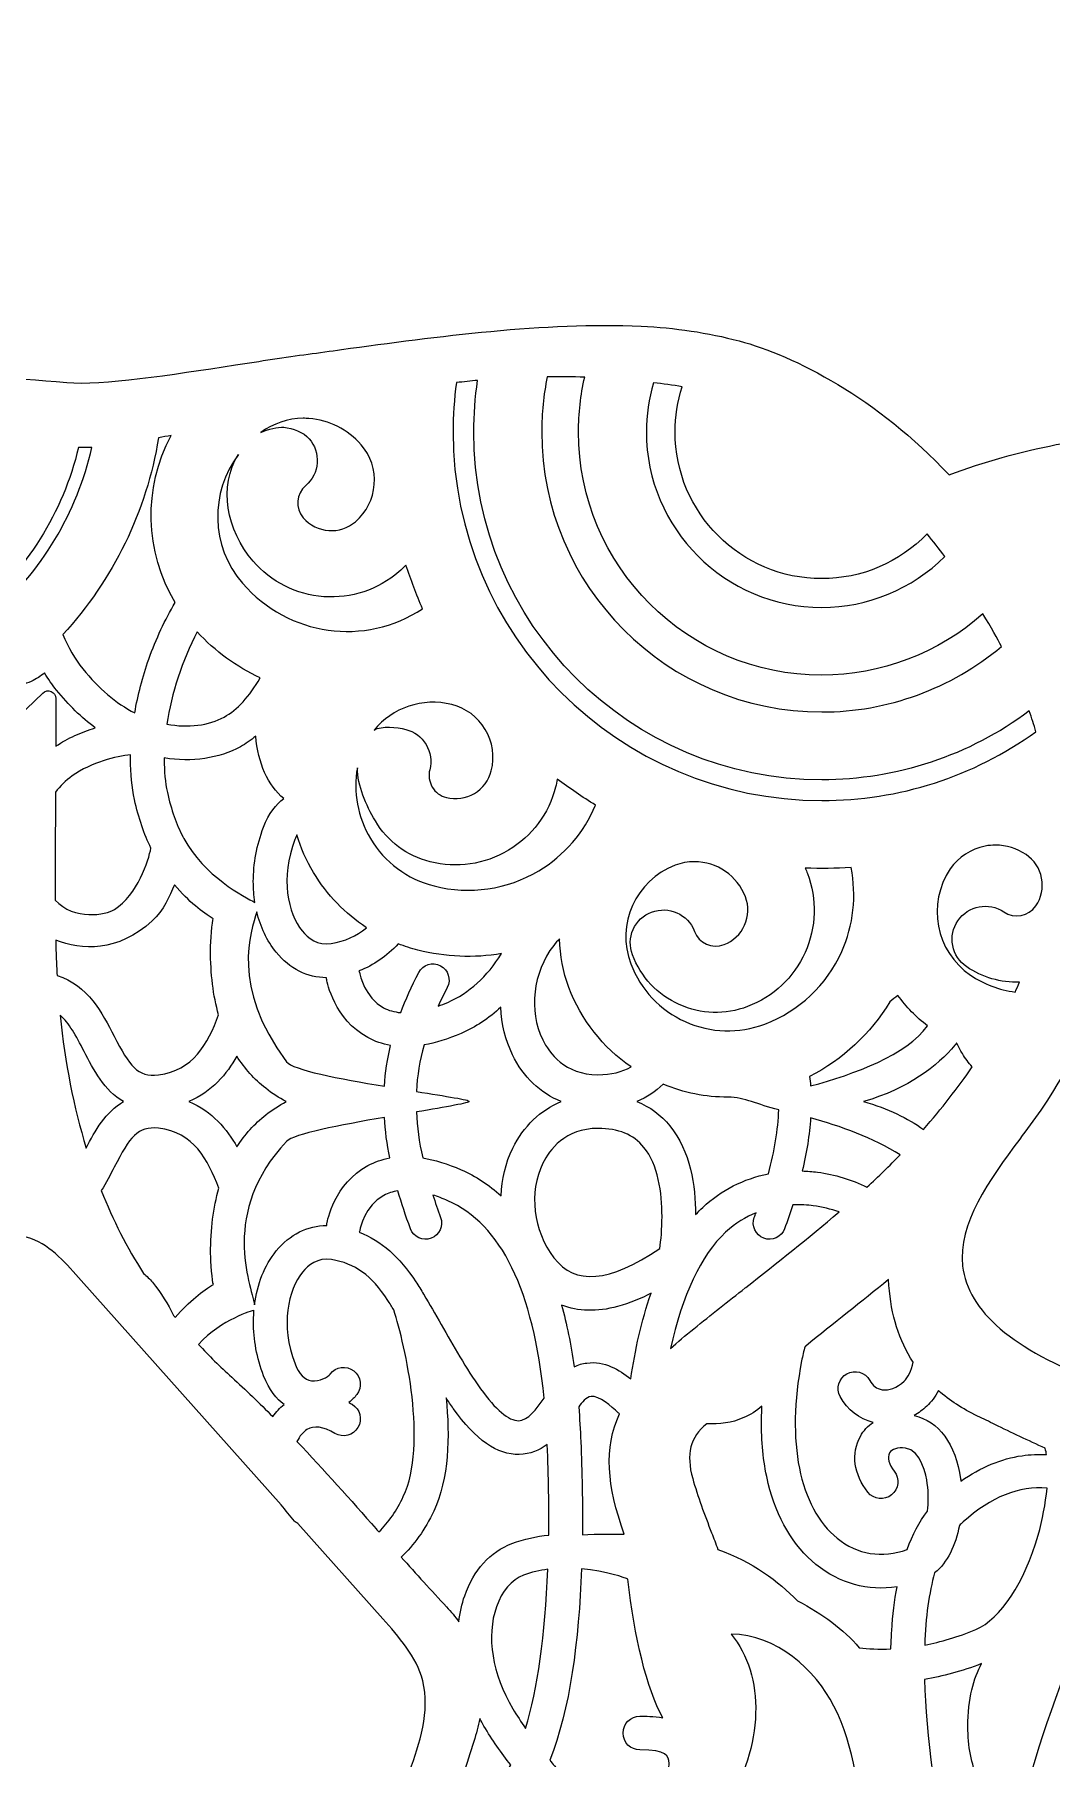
# Model space of a CAD drawing. Header units: millimetres. Extents: x -506 to 1905, y 150 to 589.
# Drawn here: x 869.1 to 968.9, y 260.7 to 429.9 of the extents above; entities that cross this region are included whole.
import ezdxf

# ---------------------------------------------------------------- set-up
doc = ezdxf.new("R2010")
doc.units = ezdxf.units.MM
doc.header["$MEASUREMENT"] = 0
doc.layers.add('Layer 5', color=7, linetype='Continuous')

msp = doc.modelspace()

# ---------------------------------------------------------------- linework, layer by layer
at = {"layer": 'Layer 5', "lineweight": 0}
for points, knots in [([(1057.5, 241.95), (1055.46, 249.74), (1047.79, 255.16), (1040.05, 254.28), (1038.27, 254.08), (1036.54, 253.52), (1034.9, 252.6), (1034.65, 252.45), (1034.63, 252.24), (1034.64, 252.15), (1034.65, 251.76), (1035.02, 251.6), (1036.11, 251.11), (1038.19, 250.18), (1042.52, 248.25), (1044.02, 244.2), (1045.47, 240.31), (1044.48, 236.53), (1041.44, 234.35), (1038.29, 232.09), (1033.71, 231.67), (1030.02, 233.32), (1026.29, 234.99), (1023.12, 238.57), (1021.33, 243.14), (1019.29, 248.38), (1019.27, 254.01), (1019.59, 259.34), (1019.95, 259.33), (1020.3, 259.32), (1020.66, 259.32), (1028.67, 259.32), (1035.69, 262.55), (1040.08, 268.32), (1044.34, 273.92), (1045.41, 281.6), (1042.88, 288.37), (1040.42, 294.93), (1034.5, 299.93), (1027.43, 301.41), (1025.76, 301.75), (1024, 301.89), (1022.18, 301.81), (1021.98, 301.8), (1021.81, 301.7), (1021.74, 301.53), (1021.59, 301.17), (1021.85, 300.88), (1022.62, 300), (1024.49, 297.88), (1028.38, 293.46), (1025.42, 288.95), (1022.52, 284.51), (1016.03, 284.38), (1011.69, 286.8), (1006.98, 289.43), (1004.36, 294.89), (1004.68, 301.4), (1004.99, 307.73), (1007.86, 313.51), (1010.63, 319.11), (1013.23, 324.36), (1016.06, 330.69), (1017.35, 337.82), (1018.54, 344.42), (1018.85, 351.37), (1018.26, 357.92), (1017.63, 364.81), (1015.75, 370.64), (1012.68, 375.27), (1009.82, 379.56), (1005.72, 383.28), (1000.83, 386.03), (994.97, 389.32), (987.92, 390.92), (979.88, 390.77), (973, 390.65), (965.72, 389.23), (958.84, 386.67), (951.83, 394.19), (943.63, 398.39), (938.26, 399.81), (935.19, 400.62), (931.96, 401.11), (928.64, 401.26), (919.2, 401.69), (908.61, 400.24), (899.27, 398.97), (898.17, 398.81), (897.07, 398.66), (895.99, 398.52), (893.76, 398.22), (891.27, 397.83), (888.87, 397.46), (882.43, 396.47), (875.77, 395.44), (872.33, 395.73), (866.73, 396.2), (861.74, 396.6), (856.91, 396.99), (842.86, 398.13), (831.77, 399.02), (818.22, 400.65), (806.75, 402.03), (792.48, 403.74), (781.98, 411.53), (772.12, 418.85), (766.27, 434.15), (773.55, 444.51), (773.55, 444.51), (796.46, 446.07), (796.46, 446.07), (798.98, 446.24), (801.21, 446.29), (802.98, 445.15), (804.27, 444.32), (805.09, 443), (805.96, 441.6), (806.26, 441.11), (806.58, 440.6), (806.92, 440.12), (810.48, 435.04), (816.88, 430.21), (827.16, 436.09), (827.36, 436.17), (827.55, 436.25), (827.73, 436.33), (827.94, 436.42), (828.11, 436.56), (828.24, 436.74), (828.24, 436.74), (828.3, 436.78), (828.3, 436.78), (828.42, 436.85), (828.54, 436.92), (828.66, 437), (833.14, 439.92), (835.64, 443.19), (836.1, 446.74), (836.58, 450.47), (834.89, 454.41), (830.93, 458.77), (830.93, 458.77), (830.92, 458.76), (830.92, 458.76), (830.7, 459.06), (824.98, 465.63), (824.3, 466.4), (823.17, 467.69), (817.8, 473.73), (817.5, 473.99), (817.5, 473.99), (817.51, 473.99), (817.51, 473.99), (816.81, 474.81), (816.15, 475.58), (815.5, 476.33), (813.69, 478.44), (812.12, 480.27), (810.59, 482.18), (810.51, 482.61), (810.4, 484.65), (811.13, 485.66), (811.13, 485.66), (811.19, 485.69), (811.19, 485.69), (813.86, 487.04), (817.89, 489.08), (820.61, 496.08), (825.63, 498.03), (828.24, 503.28), (829.21, 505.73), (829.35, 505.73), (829.53, 505.76), (829.73, 505.81), (831.52, 506.24), (836.45, 508.72), (837.9, 514.9), (844.16, 517.84), (845.3, 520.45), (846.88, 524.05), (847.01, 524.36), (847.16, 524.68), (847.3, 525.01), (853.5, 528.05), (855.9, 530.47), (857.89, 535.7), (867.15, 542.16), (868.35, 544.49), (871.09, 549.99), (876.91, 553.88), (879.99, 557.64), (880.76, 561.8), (886.04, 564.91), (888.11, 568.62), (890.29, 572.55), (891, 573.84), (891.74, 575.17), (892.6, 576.47), (892.6, 576.47), (893.49, 577.81), (893.49, 577.81), (893.49, 577.81), (892.09, 577.02), (892.09, 577.02), (891.21, 576.53), (890.38, 576.08), (889.56, 575.66), (885.96, 573.76), (882.85, 572.12), (879.89, 567.57), (879.89, 567.57), (879.61, 567.46), (879.61, 567.46), (875.95, 566.04), (873.73, 565.19), (870.8, 559.12), (864.18, 556.22), (862.19, 553.65), (859.31, 549.42), (855.22, 547.49), (851.55, 545.38), (848.13, 539.48), (842.13, 537.42), (839.73, 532.85), (838.44, 530.32), (838.33, 530.26), (838.07, 530.15), (837.85, 530.06), (836.06, 529.31), (831.9, 527.57), (829.59, 522.7), (823.59, 520.13), (822.15, 517.21), (820.99, 514.86), (820.72, 514.33), (820.47, 513.82), (820.19, 513.36), (813.78, 510.62), (812.71, 509.36), (810.49, 505.92), (804.81, 502.5), (803.22, 501.1), (800.77, 497.19), (800.7, 497.25), (800.64, 497.32), (800.57, 497.38), (800.73, 508.11), (796.53, 518.76), (789.01, 526.61), (781.3, 534.67), (770.24, 539.22), (758.69, 539.13), (747.29, 539.04), (736.41, 534.03), (729.6, 525.73), (727.94, 523.71), (726.48, 521.37), (725.12, 518.58), (724.87, 518.06), (724.62, 517.54), (724.37, 517.02), (723.34, 514.83), (722.27, 512.57), (720.8, 510.63), (717.89, 506.77), (713.86, 504.15), (710.67, 502.31), (708.61, 501.12), (706.42, 500), (704.29, 498.92), (698.49, 495.96), (692.49, 492.91), (688.16, 487.86), (681.09, 479.61), (682.26, 468.77), (683.92, 459.25), (684.02, 458.68), (684.12, 458.12), (684.22, 457.55), (685.03, 452.95), (685.87, 448.19), (685.81, 443.46), (685.77, 440.7), (685.38, 438.14), (684.65, 435.84), (683.91, 433.53), (682.71, 431.34), (681.55, 429.23), (681.24, 428.67), (680.93, 428.1), (680.63, 427.54), (679.49, 425.4), (678.11, 422.55), (677.53, 419.45), (676.99, 416.57), (677.04, 413.49), (677.66, 410.32), (678.73, 404.85), (681.46, 399.54), (685.77, 394.52), (688.88, 390.89), (692.54, 387.79), (696.08, 384.8), (697.07, 383.96), (698.1, 383.09), (699.1, 382.22), (704.55, 377.49), (707.45, 372.63), (707.95, 367.37), (708.48, 361.76), (705.81, 356.59), (701.14, 354.21), (696.68, 351.93), (691.65, 353.46), (688.91, 357.94), (687.64, 360), (687.38, 362.49), (687.2, 364.14), (687.07, 365.36), (687.02, 365.87), (686.6, 366.02), (686.48, 366.06), (686.25, 366.09), (685.99, 365.82), (683.05, 362.81), (682.33, 358.1), (684.05, 353.24), (685.52, 349.08), (688.75, 345.35), (693.13, 342.71), (701.58, 337.64), (712.26, 338.39), (719.7, 344.59), (723.21, 347.5), (725.78, 351.25), (727.17, 355.46), (728.29, 354.22), (729.5, 353.02), (730.66, 351.86), (732.6, 349.93), (734.6, 347.94), (736.23, 345.71), (739.85, 340.76), (741.66, 334.56), (743.07, 329.14), (744.64, 323.1), (746.2, 316.1), (744.85, 309.48), (744.12, 305.93), (743.06, 302.39), (742.03, 298.96), (741.25, 296.36), (740.45, 293.67), (739.79, 290.99), (738.9, 287.34), (738.44, 284.3), (738.32, 281.14), (738.07, 274.77), (749.79, 269.32), (760.12, 264.51), (762.69, 263.31), (765.12, 262.18), (767.21, 261.1), (767.84, 260.77), (768.58, 260.45), (769.35, 260.11), (770.83, 259.46), (772.5, 258.73), (773.58, 257.87), (773.57, 255.45), (773.34, 251.97), (773.11, 248.87), (772.78, 244.25), (772.66, 239.07), (772.54, 234.07), (772.42, 228.96), (772.77, 217.41), (770.92, 212.86), (770.61, 212.08), (769.84, 210.14), (769.27, 208.88), (769.08, 208.46), (768.92, 208.1), (768.81, 207.85), (767.03, 203.76), (764.73, 199.81), (762.51, 195.98), (757.35, 187.12), (752.48, 178.75), (753.52, 168.77), (753.54, 168.55), (753.56, 168.33), (753.58, 168.13), (753.66, 167.03), (753.73, 166.08), (754.73, 165.22), (755.78, 164.31), (757.54, 164.02), (758.95, 163.79), (759.17, 163.75), (759.38, 163.72), (759.58, 163.68), (764.21, 162.86), (770.31, 163.5), (775.5, 165.35), (781.77, 167.58), (786.15, 171.35), (787.84, 175.97), (788.24, 177.07), (788.51, 178.23), (788.76, 179.35), (789.2, 181.29), (789.61, 183.11), (790.67, 184.66), (791.23, 185.5), (792, 186.31), (792.75, 187.1), (794.91, 189.4), (797.15, 191.77), (795.01, 194.95), (794.6, 195.55), (794.06, 196.11), (793.34, 196.64), (789.29, 199.67), (789.56, 205.2), (790.14, 210.16), (790.14, 210.16), (794.91, 251.34), (794.91, 251.34), (807.51, 248.76), (817.38, 250.8), (825.92, 257.77), (833.54, 263.98), (836, 276.63), (836.57, 280.38), (837.28, 283.31), (836.84, 285.85), (835.27, 287.94), (832.88, 291.11), (827.71, 293.18), (821.43, 293.46), (818.26, 293.6), (815.4, 292.47), (813.79, 290.44), (812.52, 288.84), (812.07, 286.84), (811.63, 284.89), (811.47, 284.16), (811.3, 283.4), (811.08, 282.69), (809.87, 278.59), (806.92, 275.02), (803.15, 273), (810.47, 280.79), (810.02, 282.14), (808.81, 285.75), (808.54, 286.55), (808.23, 287.47), (807.97, 288.6), (807.77, 289.48), (807.55, 290.39), (807.33, 291.27), (805.95, 296.82), (804.52, 302.56), (807.23, 307.14), (813.55, 301.99), (823.43, 300.65), (834.44, 303.46), (838.49, 304.5), (842.48, 305.94), (846.34, 307.34), (851.3, 309.14), (856.42, 310.99), (861.67, 311.97), (862.37, 312.1), (865.73, 312.85), (868.8, 311.75), (870.84, 311.03), (872.35, 309.18), (873.72, 307.65), (873.72, 307.65), (893.34, 285.63), (893.34, 285.63), (893.77, 285.09), (894.2, 284.55), (894.64, 284.02), (894.75, 283.95), (894.86, 283.87), (894.98, 283.79), (894.98, 283.79), (903.3, 274.45), (903.3, 274.45), (904.85, 272.72), (906.6, 270.75), (907.22, 268.37), (907.99, 265.38), (906.87, 262.14), (905.96, 259.53), (898.77, 238.84), (891.34, 217.44), (877.6, 199.81), (875.53, 197.14), (873.26, 194.51), (871.06, 191.96), (865.38, 185.34), (859.49, 178.5), (856.25, 170.4), (855.73, 169.1), (856.3, 167.51), (857.52, 166.85), (863.45, 163.6), (872.88, 161.63), (880.97, 161.94), (882.82, 162.01), (892.3, 162.63), (896.96, 167.87), (899.21, 170.04), (900.75, 172.56), (901.54, 175.35), (901.84, 176.43), (902.08, 177.61), (902.3, 178.76), (903.03, 182.45), (903.79, 186.27), (907.01, 187.43), (907.36, 187.56), (907.71, 187.66), (908.05, 187.75), (909.31, 188.11), (910.51, 188.45), (911.14, 190.07), (911.89, 191.98), (911.56, 194.09), (911.15, 195.52), (910.86, 196.52), (910.47, 197.49), (910.09, 198.43), (909.83, 199.08), (909.56, 199.74), (909.33, 200.41), (908.65, 202.37), (908.98, 204.53), (909.3, 206.62), (909.34, 206.9), (909.38, 207.17), (909.42, 207.44), (909.85, 210.4), (910.27, 212.78), (910.74, 214.94), (912.43, 222.6), (915.22, 232.41), (921.85, 240.36), (922.66, 241.33), (923.52, 242.27), (924.42, 243.18), (925.74, 244.52), (927.18, 245.82), (928.56, 247.08), (931.63, 249.85), (934.79, 252.72), (937.06, 256.27), (938.78, 258.97), (939.78, 262.13), (939.87, 265.17), (939.97, 268.24), (939.14, 270.91), (937.46, 272.94), (941.93, 272.91), (945.71, 269.46), (947.55, 265.88), (949.62, 261.85), (950.05, 257.31), (950.38, 252.21), (951.16, 239.77), (951.52, 227.14), (951.45, 214.67), (951.41, 209.44), (951.23, 204.76), (949.34, 200.53), (947.99, 197.51), (945.81, 194.9), (943.7, 192.37), (943.04, 191.59), (942.36, 190.77), (941.72, 189.96), (935.94, 182.68), (931.92, 174.02), (930.09, 164.92), (929.75, 163.27), (929.55, 161.39), (930.59, 160), (931.62, 158.63), (933.48, 158.29), (935.17, 158.14), (937.1, 157.97), (939.03, 157.88), (940.96, 157.88), (950.56, 157.88), (960.09, 160), (968.8, 164.1), (969.76, 164.56), (970.6, 165.21), (971.22, 165.99), (973.72, 169.11), (971.95, 172.53), (970.23, 175.84), (969, 178.22), (967.73, 180.68), (967.9, 183.12), (968.09, 185.81), (969.93, 187.87), (971.89, 190.05), (972.73, 191), (973.61, 191.98), (974.34, 193.01), (975.37, 194.48), (978.61, 199.84), (976.98, 206.97), (976.52, 210.07), (975.51, 213.43), (974.06, 216.67), (973.22, 218.55), (972.31, 220.42), (971.43, 222.23), (968.85, 227.53), (966.18, 233.02), (965.15, 238.95), (962.96, 251.6), (968.47, 265.08), (973.34, 276.98), (974.61, 280.09), (975.82, 283.04), (976.82, 285.81), (977.17, 281.23), (977.85, 276.23), (978.9, 270.27), (980.9, 259.02), (983.41, 250.21), (986.8, 242.56), (991.11, 232.8), (996.72, 225.31), (1003.94, 219.66), (1011.08, 214.06), (1019.15, 211.02), (1027.26, 210.85), (1035.76, 210.68), (1043.96, 213.55), (1049.76, 218.75), (1056.56, 224.86), (1059.6, 233.96), (1057.5, 241.95)], [0, 0, 0, 0, 1, 1, 1, 2, 2, 2, 3, 3, 3, 4, 4, 4, 5, 5, 5, 6, 6, 6, 7, 7, 7, 8, 8, 8, 9, 9, 9, 10, 10, 10, 11, 11, 11, 12, 12, 12, 13, 13, 13, 14, 14, 14, 15, 15, 15, 16, 16, 16, 17, 17, 17, 18, 18, 18, 19, 19, 19, 20, 20, 20, 21, 21, 21, 22, 22, 22, 23, 23, 23, 24, 24, 24, 25, 25, 25, 26, 26, 26, 27, 27, 27, 28, 28, 28, 29, 29, 29, 30, 30, 30, 31, 31, 31, 32, 32, 32, 33, 33, 33, 34, 34, 34, 35, 35, 35, 36, 36, 36, 37, 37, 37, 38, 38, 38, 39, 39, 39, 40, 40, 40, 41, 41, 41, 42, 42, 42, 43, 43, 43, 44, 44, 44, 45, 45, 45, 46, 46, 46, 47, 47, 47, 48, 48, 48, 49, 49, 49, 50, 50, 50, 51, 51, 51, 52, 52, 52, 53, 53, 53, 54, 54, 54, 55, 55, 55, 56, 56, 56, 57, 57, 57, 58, 58, 58, 59, 59, 59, 60, 60, 60, 61, 61, 61, 62, 62, 62, 63, 63, 63, 64, 64, 64, 65, 65, 65, 66, 66, 66, 67, 67, 67, 68, 68, 68, 69, 69, 69, 70, 70, 70, 71, 71, 71, 72, 72, 72, 73, 73, 73, 74, 74, 74, 75, 75, 75, 76, 76, 76, 77, 77, 77, 78, 78, 78, 79, 79, 79, 80, 80, 80, 81, 81, 81, 82, 82, 82, 83, 83, 83, 84, 84, 84, 85, 85, 85, 86, 86, 86, 87, 87, 87, 88, 88, 88, 89, 89, 89, 90, 90, 90, 91, 91, 91, 92, 92, 92, 93, 93, 93, 94, 94, 94, 95, 95, 95, 96, 96, 96, 97, 97, 97, 98, 98, 98, 99, 99, 99, 100, 100, 100, 101, 101, 101, 102, 102, 102, 103, 103, 103, 104, 104, 104, 105, 105, 105, 106, 106, 106, 107, 107, 107, 108, 108, 108, 109, 109, 109, 110, 110, 110, 111, 111, 111, 112, 112, 112, 113, 113, 113, 114, 114, 114, 115, 115, 115, 116, 116, 116, 117, 117, 117, 118, 118, 118, 119, 119, 119, 120, 120, 120, 121, 121, 121, 122, 122, 122, 123, 123, 123, 124, 124, 124, 125, 125, 125, 126, 126, 126, 127, 127, 127, 128, 128, 128, 129, 129, 129, 130, 130, 130, 131, 131, 131, 132, 132, 132, 133, 133, 133, 134, 134, 134, 135, 135, 135, 136, 136, 136, 137, 137, 137, 138, 138, 138, 139, 139, 139, 140, 140, 140, 141, 141, 141, 142, 142, 142, 143, 143, 143, 144, 144, 144, 145, 145, 145, 146, 146, 146, 147, 147, 147, 148, 148, 148, 149, 149, 149, 150, 150, 150, 151, 151, 151, 152, 152, 152, 153, 153, 153, 154, 154, 154, 155, 155, 155, 156, 156, 156, 157, 157, 157, 158, 158, 158, 159, 159, 159, 160, 160, 160, 161, 161, 161, 162, 162, 162, 163, 163, 163, 164, 164, 164, 165, 165, 165, 166, 166, 166, 167, 167, 167, 168, 168, 168, 169, 169, 169, 170, 170, 170, 171, 171, 171, 172, 172, 172, 173, 173, 173, 174, 174, 174, 175, 175, 175, 176, 176, 176, 177, 177, 177, 178, 178, 178, 179, 179, 179, 180, 180, 180, 181, 181, 181, 182, 182, 182, 183, 183, 183, 184, 184, 184, 185, 185, 185, 186, 186, 186, 187, 187, 187, 188, 188, 188, 189, 189, 189, 190, 190, 190, 191, 191, 191, 192, 192, 192, 193, 193, 193, 194, 194, 194, 195, 195, 195, 196, 196, 196, 197, 197, 197, 198, 198, 198, 199, 199, 199, 200, 200, 200, 201, 201, 201, 202, 202, 202, 203, 203, 203, 204, 204, 204, 205, 205, 205, 206, 206, 206, 207, 207, 207, 208, 208, 208, 209, 209, 209, 210, 210, 210, 211, 211, 211, 212, 212, 212, 213, 213, 213, 214, 214, 214, 215, 215, 215, 216, 216, 216, 217, 217, 217, 217]), ([(910.53, 395.72), (911.23, 395.8), (911.92, 395.88), (912.61, 395.94), (912.36, 394.26), (912.23, 392.56), (912.23, 390.88), (912.23, 372.06), (927.54, 356.75), (946.36, 356.75), (953.66, 356.75), (960.85, 359.14), (966.71, 363.51), (966.95, 362.83), (967.16, 362.15), (967.36, 361.47), (961.21, 357.05), (953.96, 354.72), (946.36, 354.72), (926.42, 354.72), (910.2, 370.94), (910.2, 390.88), (910.2, 392.48), (910.31, 394.11), (910.53, 395.72)], [0, 0, 0, 0, 1, 1, 1, 2, 2, 2, 3, 3, 3, 4, 4, 4, 5, 5, 5, 6, 6, 6, 7, 7, 7, 8, 8, 8, 8]), ([(919.44, 396.3), (920.66, 396.31), (921.89, 396.29), (923.11, 396.25), (922.7, 394.49), (922.5, 392.69), (922.5, 390.88), (922.5, 377.72), (933.2, 367.02), (946.36, 367.02), (952.12, 367.02), (957.84, 369.2), (962.17, 373.04), (962.98, 371.7), (963.59, 370.59), (963.98, 369.84), (959.04, 365.69), (952.8, 363.41), (946.36, 363.41), (931.21, 363.41), (918.89, 375.73), (918.89, 390.88), (918.89, 392.69), (919.07, 394.51), (919.44, 396.3)], [0, 0, 0, 0, 1, 1, 1, 2, 2, 2, 3, 3, 3, 4, 4, 4, 5, 5, 5, 6, 6, 6, 7, 7, 7, 8, 8, 8, 8]), ([(814.81, 394.96), (815.13, 387.41), (818.27, 380.34), (823.71, 375.01), (829.31, 369.51), (836.7, 366.49), (844.53, 366.49), (851.33, 366.49), (857.97, 368.84), (863.25, 373.11), (868.35, 377.24), (871.96, 382.99), (873.46, 389.37), (874.12, 389.34), (874.37, 389.34), (874.51, 389.35), (874.58, 389.35), (874.67, 389.36), (874.78, 389.37), (873.33, 382.99), (869.84, 377.15), (864.87, 372.83), (859.22, 367.91), (852, 365.21), (844.53, 365.21), (827.85, 365.21), (814.12, 378.55), (813.52, 395.12), (813.95, 395.06), (814.38, 395.01), (814.81, 394.96)], [0, 0, 0, 0, 1, 1, 1, 2, 2, 2, 3, 3, 3, 4, 4, 4, 5, 5, 5, 6, 6, 6, 7, 7, 7, 8, 8, 8, 9, 9, 9, 10, 10, 10, 10]), ([(929.85, 395.71), (930.79, 395.6), (931.74, 395.47), (932.68, 395.32), (932.21, 393.88), (931.97, 392.39), (931.97, 390.88), (931.97, 382.94), (938.43, 376.49), (946.36, 376.49), (950.27, 376.49), (953.98, 378.08), (956.69, 380.88), (957.28, 380.16), (957.86, 379.41), (958.43, 378.65), (955.22, 375.48), (950.85, 373.67), (946.36, 373.67), (936.87, 373.67), (929.16, 381.39), (929.16, 390.88), (929.16, 392.52), (929.39, 394.15), (929.85, 395.71)], [0, 0, 0, 0, 1, 1, 1, 2, 2, 2, 3, 3, 3, 4, 4, 4, 5, 5, 5, 6, 6, 6, 7, 7, 7, 8, 8, 8, 8]), ([(896.06, 392.2), (898.06, 392.05), (899.88, 391.14), (901.19, 389.62), (902.12, 388.54), (902.58, 387.16), (902.47, 385.73), (902.37, 384.31), (901.71, 383.01), (900.63, 382.08), (899.9, 381.45), (898.96, 381.14), (898, 381.21), (897.03, 381.28), (896.15, 381.72), (895.51, 382.46), (894.7, 383.4), (894.81, 384.82), (895.75, 385.63), (896.41, 386.2), (896.8, 386.99), (896.87, 387.85), (896.93, 388.72), (896.65, 389.56), (896.09, 390.22), (895.52, 390.87), (894.47, 391.27), (893.6, 391.34), (892.99, 391.38), (892.06, 391.17), (891.35, 390.84), (892.57, 391.71), (893.99, 392.22), (895.5, 392.22), (895.69, 392.22), (895.87, 392.21), (896.06, 392.2)], [0, 0, 0, 0, 1, 1, 1, 2, 2, 2, 3, 3, 3, 4, 4, 4, 5, 5, 5, 6, 6, 6, 7, 7, 7, 8, 8, 8, 9, 9, 9, 10, 10, 10, 11, 11, 11, 12, 12, 12, 12]), ([(882.54, 390.53), (879.79, 385.37), (879.97, 379.12), (882.95, 374.14), (881.95, 372.46), (881.08, 370.61), (880.36, 368.6), (879.74, 366.84), (879.28, 365.06), (878.98, 363.32), (877.15, 364.27), (875.42, 365.72), (873.88, 367.64), (873.1, 368.6), (872.45, 369.75), (871.92, 371.01), (876.86, 376.38), (880.15, 383.08), (881.31, 390.31), (881.74, 390.38), (882.15, 390.46), (882.54, 390.53)], [0, 0, 0, 0, 1, 1, 1, 2, 2, 2, 3, 3, 3, 4, 4, 4, 5, 5, 5, 6, 6, 6, 7, 7, 7, 7]), ([(889.14, 388.68), (887.19, 385.52), (887.96, 381.26), (890.59, 378.21), (892.36, 376.16), (894.82, 374.92), (897.52, 374.72), (900.22, 374.53), (902.83, 375.39), (904.88, 377.16), (905.12, 377.37), (905.36, 377.59), (905.58, 377.82), (906.05, 376.37), (906.6, 374.93), (907.21, 373.54), (901.54, 369.81), (894.05, 370.83), (889.56, 376.04), (886.39, 379.71), (886.36, 384.95), (889.14, 388.68)], [0, 0, 0, 0, 1, 1, 1, 2, 2, 2, 3, 3, 3, 4, 4, 4, 5, 5, 5, 6, 6, 6, 7, 7, 7, 7]), ([(891.28, 366.75), (890.23, 364.94), (889.02, 363.61), (887.75, 362.91), (886.27, 362.09), (884.19, 361.84), (882.14, 362.21), (882.6, 365.24), (883.61, 368.44), (885.1, 371.27), (886.87, 369.36), (888.97, 367.83), (891.28, 366.75)], [0, 0, 0, 0, 1, 1, 1, 2, 2, 2, 3, 3, 3, 4, 4, 4, 4]), ([(980.04, 334.82), (979.45, 329.5), (978.25, 324.1), (977.1, 318.88), (975.97, 313.76), (974.8, 308.47), (974.15, 303.1), (973.93, 301.27), (973.77, 299.47), (973.68, 297.61), (973.61, 297.64), (973.53, 297.67), (973.46, 297.7), (965.06, 300.88), (960.71, 304.6), (960.17, 309.05), (959.67, 313.24), (962.77, 317.44), (965.77, 321.5), (966.45, 322.43), (967.16, 323.4), (967.83, 324.36), (974.17, 333.51), (977.17, 344.81), (976.27, 356.16), (976.07, 358.76), (975.65, 361.34), (975.04, 363.82), (974.73, 365.06), (973.88, 367.39), (972.41, 370.43), (972.84, 370), (973.25, 369.55), (973.65, 369.08), (979.62, 361.97), (981.77, 350.44), (980.04, 334.82)], [0, 0, 0, 0, 1, 1, 1, 2, 2, 2, 3, 3, 3, 4, 4, 4, 5, 5, 5, 6, 6, 6, 7, 7, 7, 8, 8, 8, 9, 9, 9, 10, 10, 10, 11, 11, 11, 12, 12, 12, 12]), ([(870.78, 365.42), (870.5, 365.54), (870.18, 365.48), (869.97, 365.27), (869.97, 365.27), (865.93, 361.39), (865.93, 361.39), (864.26, 359.78), (863.42, 356.37), (863.06, 352.5), (861.38, 355.2), (860.34, 356.97), (860.05, 358.38), (860.08, 358.64), (860.09, 358.9), (860.09, 359.16), (860.09, 359.41), (860.08, 359.65), (860.05, 359.9), (860.05, 359.92), (860.06, 359.93), (860.06, 359.95), (860.28, 360.78), (860.55, 361.79), (860.81, 362.74), (863, 363.81), (865.1, 365.1), (867.06, 366.59), (867.55, 366.2), (868.23, 366.1), (868.83, 366.39), (869.32, 366.64), (869.76, 366.93), (870.13, 367.25), (870.49, 366.66), (870.88, 366.09), (871.31, 365.55), (872.48, 364.1), (873.76, 362.86), (875.11, 361.85), (874.42, 361.64), (873.75, 361.39), (873.12, 361.1), (872.44, 360.79), (871.82, 360.44), (871.24, 360.05), (871.24, 360.05), (871.24, 364.73), (871.24, 364.73), (871.24, 365.03), (871.06, 365.3), (870.78, 365.42)], [0, 0, 0, 0, 1, 1, 1, 2, 2, 2, 3, 3, 3, 4, 4, 4, 5, 5, 5, 6, 6, 6, 7, 7, 7, 8, 8, 8, 9, 9, 9, 10, 10, 10, 11, 11, 11, 12, 12, 12, 13, 13, 13, 14, 14, 14, 15, 15, 15, 16, 16, 16, 17, 17, 17, 17]), ([(910.08, 364.14), (911.46, 363.79), (912.63, 362.92), (913.36, 361.69), (914.09, 360.47), (914.3, 359.03), (913.95, 357.64), (913.71, 356.71), (913.12, 355.92), (912.29, 355.42), (911.45, 354.92), (910.48, 354.78), (909.54, 355.02), (908.96, 355.16), (908.47, 355.53), (908.16, 356.05), (907.85, 356.57), (907.76, 357.17), (907.91, 357.75), (908.13, 358.6), (908, 359.47), (907.55, 360.22), (907.11, 360.96), (906.4, 361.49), (905.56, 361.7), (904.72, 361.92), (903.2, 362.08), (902.45, 361.64), (904.24, 363.8), (907.18, 364.87), (910.08, 364.14)], [0, 0, 0, 0, 1, 1, 1, 2, 2, 2, 3, 3, 3, 4, 4, 4, 5, 5, 5, 6, 6, 6, 7, 7, 7, 8, 8, 8, 9, 9, 9, 10, 10, 10, 10]), ([(891.61, 352.1), (890.94, 350.34), (890.61, 348.52), (890.61, 346.78), (890.61, 346.08), (890.66, 345.4), (890.77, 344.73), (889.81, 345.2), (885.71, 347.37), (883.79, 351.01), (883.77, 351.05), (883.75, 351.09), (883.73, 351.12), (883.72, 351.14), (883.71, 351.15), (883.7, 351.17), (883.08, 352.37), (882.55, 353.81), (882.18, 355.52), (881.97, 356.5), (881.87, 357.6), (881.87, 358.76), (881.87, 358.81), (881.87, 358.85), (881.87, 358.9), (884.57, 358.46), (887.26, 358.85), (889.34, 360), (889.86, 360.29), (890.37, 360.64), (890.85, 361.04), (891.05, 358.42), (892.05, 356.17), (893.6, 354.92), (892.86, 354.36), (892.13, 353.48), (891.61, 352.1)], [0, 0, 0, 0, 1, 1, 1, 2, 2, 2, 3, 3, 3, 4, 4, 4, 5, 5, 5, 6, 6, 6, 7, 7, 7, 8, 8, 8, 9, 9, 9, 10, 10, 10, 11, 11, 11, 12, 12, 12, 12]), ([(871.2, 352.87), (871.2, 352.87), (871.2, 353.04), (871.2, 353.04), (871.21, 353.84), (871.21, 354.69), (871.22, 355.55), (871.65, 356.14), (872.19, 356.67), (872.84, 357.13), (874.75, 358.5), (877.16, 359.06), (878.58, 359.2), (878.57, 359.05), (878.57, 358.91), (878.57, 358.77), (878.57, 357.37), (878.7, 356.04), (878.96, 354.82), (879.35, 352.99), (879.91, 351.4), (880.57, 350.04), (880.33, 348.89), (879.28, 345.46), (876.98, 344.02), (876.15, 343.51), (873.05, 342.93), (871.17, 344.96), (871.15, 347.61), (871.17, 350.27), (871.2, 352.87)], [0, 0, 0, 0, 1, 1, 1, 2, 2, 2, 3, 3, 3, 4, 4, 4, 5, 5, 5, 6, 6, 6, 7, 7, 7, 8, 8, 8, 9, 9, 9, 10, 10, 10, 10]), ([(908.34, 346.34), (905.71, 347.01), (903.49, 348.66), (902.09, 351), (900.84, 353.11), (900.39, 355.55), (900.81, 357.94), (900.85, 356.13), (901.64, 354.29), (902.58, 352.72), (903.77, 350.71), (905.68, 349.29), (907.95, 348.72), (910.56, 348.05), (913.29, 348.45), (915.62, 349.84), (917.94, 351.22), (919.59, 353.43), (920.25, 356.05), (920.32, 356.31), (920.38, 356.57), (920.42, 356.83), (921.63, 355.92), (922.88, 355.06), (924.17, 354.27), (923.07, 351.6), (921.1, 349.33), (918.6, 347.83), (915.49, 345.98), (911.85, 345.45), (908.34, 346.34)], [0, 0, 0, 0, 1, 1, 1, 2, 2, 2, 3, 3, 3, 4, 4, 4, 5, 5, 5, 6, 6, 6, 7, 7, 7, 8, 8, 8, 9, 9, 9, 10, 10, 10, 10]), ([(901.71, 342.25), (900.7, 341.41), (899.6, 340.92), (898.24, 340.69), (896.91, 340.47), (895.96, 341.24), (895.4, 341.93), (894, 343.66), (893.23, 347.11), (894.69, 350.91), (894.75, 351.07), (894.81, 351.21), (894.88, 351.35), (895.27, 350.08), (895.81, 348.84), (896.51, 347.67), (897.83, 345.46), (899.61, 343.62), (901.71, 342.25)], [0, 0, 0, 0, 1, 1, 1, 2, 2, 2, 3, 3, 3, 4, 4, 4, 5, 5, 5, 6, 6, 6, 6]), ([(967.35, 344.39), (966.65, 343.36), (965.25, 343.09), (964.22, 343.79), (962.74, 344.8), (960.72, 344.41), (959.71, 342.93), (959.22, 342.21), (959.04, 341.35), (959.2, 340.49), (959.37, 339.64), (959.85, 338.9), (960.57, 338.41), (962.11, 337.36), (963.92, 336.84), (965.76, 336.91), (965.62, 336.58), (965.48, 336.25), (965.32, 335.93), (963.76, 336.13), (962.25, 336.71), (960.95, 337.59), (957.53, 339.92), (956.64, 344.59), (958.96, 348.01), (959.76, 349.19), (960.98, 349.99), (962.39, 350.25), (962.72, 350.32), (963.06, 350.35), (963.4, 350.35), (964.47, 350.35), (965.5, 350.03), (966.39, 349.42), (967.19, 348.88), (967.74, 348.06), (967.92, 347.1), (968.1, 346.15), (967.9, 345.19), (967.35, 344.39)], [0, 0, 0, 0, 1, 1, 1, 2, 2, 2, 3, 3, 3, 4, 4, 4, 5, 5, 5, 6, 6, 6, 7, 7, 7, 8, 8, 8, 9, 9, 9, 10, 10, 10, 11, 11, 11, 12, 12, 12, 13, 13, 13, 13]), ([(927.63, 338.7), (926.16, 342.56), (928.11, 346.9), (931.98, 348.37), (932.59, 348.6), (933.22, 348.72), (933.87, 348.72), (936.08, 348.72), (938.09, 347.33), (938.88, 345.27), (939.22, 344.36), (939.19, 343.37), (938.79, 342.49), (938.4, 341.61), (937.68, 340.93), (936.77, 340.59), (935.61, 340.15), (934.31, 340.73), (933.87, 341.89), (933.23, 343.57), (931.35, 344.41), (929.67, 343.78), (928.86, 343.47), (928.22, 342.87), (927.86, 342.07), (927.51, 341.28), (927.48, 340.4), (927.79, 339.59), (928.62, 337.4), (930.25, 335.67), (932.38, 334.71), (934.52, 333.75), (936.89, 333.68), (939.08, 334.51), (941.61, 335.47), (943.61, 337.36), (944.72, 339.82), (945.83, 342.29), (945.91, 345.04), (944.95, 347.57), (944.89, 347.75), (944.82, 347.92), (944.74, 348.09), (946.24, 348.04), (947.72, 348.06), (949.23, 348.16), (949.79, 345.4), (949.47, 342.49), (948.31, 339.9), (946.83, 336.6), (944.15, 334.08), (940.77, 332.79), (938.22, 331.83), (935.45, 331.91), (932.97, 333.03), (930.49, 334.14), (928.6, 336.16), (927.63, 338.7)], [0, 0, 0, 0, 1, 1, 1, 2, 2, 2, 3, 3, 3, 4, 4, 4, 5, 5, 5, 6, 6, 6, 7, 7, 7, 8, 8, 8, 9, 9, 9, 10, 10, 10, 11, 11, 11, 12, 12, 12, 13, 13, 13, 14, 14, 14, 15, 15, 15, 16, 16, 16, 17, 17, 17, 18, 18, 18, 19, 19, 19, 19]), ([(871.27, 339.39), (871.25, 339.93), (871.25, 340.48), (871.23, 341.03), (873.74, 340.01), (877.31, 339.82), (880.7, 342.92), (881.82, 343.94), (882.4, 345.35), (882.87, 346.46), (884.27, 344.78), (885.69, 343.73), (886.68, 343.13), (886.57, 342.93), (886.41, 340.86), (886.41, 340.09), (886.41, 337.72), (886.67, 335.59), (887.21, 333.7), (886.14, 330.87), (884.72, 328.2), (881.3, 327.81), (879.24, 327.57), (878.47, 328.67), (876.96, 331.62), (875.81, 333.85), (874.4, 336.59), (871.36, 337.56), (871.33, 338.16), (871.3, 338.77), (871.27, 339.39)], [0, 0, 0, 0, 1, 1, 1, 2, 2, 2, 3, 3, 3, 4, 4, 4, 5, 5, 5, 6, 6, 6, 7, 7, 7, 8, 8, 8, 9, 9, 9, 10, 10, 10, 10]), ([(897.79, 337.34), (897.79, 337.27), (897.8, 337.2), (897.81, 337.12), (897.84, 336.96), (898.54, 333.24), (901.83, 331.47), (902.52, 331.09), (903.27, 330.84), (904.07, 330.7), (903.75, 329.37), (903.55, 328.04), (903.47, 326.69), (899.07, 327.42), (894.45, 328.3), (893.86, 329.1), (888.34, 336.56), (890.38, 341.86), (890.95, 343.82), (891.3, 342.32), (891.94, 340.95), (892.85, 339.84), (894.16, 338.22), (895.93, 337.34), (897.79, 337.34)], [0, 0, 0, 0, 1, 1, 1, 2, 2, 2, 3, 3, 3, 4, 4, 4, 5, 5, 5, 6, 6, 6, 7, 7, 7, 8, 8, 8, 8]), ([(908.96, 338.52), (908.18, 338.93), (907.23, 338.63), (906.83, 337.85), (906.13, 336.51), (905.55, 335.2), (905.06, 333.92), (904.44, 333.97), (903.88, 334.13), (903.38, 334.39), (901.52, 335.4), (901.06, 337.69), (901.06, 337.71), (901.04, 337.81), (901.01, 337.92), (900.97, 338.01), (902.42, 338.57), (903.67, 339.43), (904.82, 340.66), (905.44, 340.42), (906.09, 340.21), (906.75, 340.04), (909.45, 339.36), (912.25, 339.25), (914.96, 339.7), (913.53, 337.44), (911.77, 335.83), (909.67, 334.92), (909.35, 334.78), (909.04, 334.66), (908.74, 334.55), (909.01, 335.15), (909.31, 335.76), (909.63, 336.39), (910.03, 337.16), (909.73, 338.12), (908.96, 338.52)], [0, 0, 0, 0, 1, 1, 1, 2, 2, 2, 3, 3, 3, 4, 4, 4, 5, 5, 5, 6, 6, 6, 7, 7, 7, 8, 8, 8, 9, 9, 9, 10, 10, 10, 11, 11, 11, 12, 12, 12, 12]), ([(924.4, 327.82), (921.15, 327.82), (919.62, 329.96), (918.99, 331.24), (917.59, 334.11), (918.02, 337.83), (920.07, 340.51), (920.25, 340.75), (920.45, 340.96), (920.65, 341.15), (920.68, 339.53), (920.98, 337.91), (921.55, 336.39), (922.77, 333.19), (924.89, 330.51), (927.65, 328.6), (926.77, 328.08), (925.7, 327.82), (924.4, 327.82)], [0, 0, 0, 0, 1, 1, 1, 2, 2, 2, 3, 3, 3, 4, 4, 4, 5, 5, 5, 6, 6, 6, 6]), ([(953.04, 334.97), (953.31, 335.18), (953.57, 335.39), (953.82, 335.61), (954.64, 334.48), (955.62, 333.46), (956.73, 332.62), (954.71, 329.77), (949.56, 327.88), (945.26, 326.72), (945.24, 327.03), (945.2, 327.34), (945.17, 327.65), (948.43, 329.33), (951.13, 331.85), (953.04, 334.97)], [0, 0, 0, 0, 1, 1, 1, 2, 2, 2, 3, 3, 3, 4, 4, 4, 5, 5, 5, 5]), ([(871.67, 333.65), (872.54, 332.89), (873.21, 331.69), (874.02, 330.1), (874.94, 328.32), (876, 326.25), (877.89, 325.19), (876.13, 324.18), (875.09, 322.32), (874.22, 320.63), (872.99, 324.63), (872.14, 328.96), (871.67, 333.65)], [0, 0, 0, 0, 1, 1, 1, 2, 2, 2, 3, 3, 3, 4, 4, 4, 4]), ([(906.6, 326.18), (906.68, 327.72), (906.93, 329.23), (907.35, 330.74), (908.49, 330.94), (909.7, 331.32), (910.98, 331.88), (912.41, 332.5), (913.72, 333.36), (914.89, 334.44), (914.95, 332.82), (915.33, 331.22), (916.03, 329.77), (917.1, 327.59), (918.77, 326.02), (920.81, 325.19), (918.77, 324.35), (917.12, 322.78), (916.05, 320.61), (915.34, 319.16), (914.97, 317.57), (914.91, 315.94), (913.74, 317.02), (912.43, 317.88), (911, 318.5), (909.66, 319.08), (908.4, 319.47), (907.22, 319.66), (906.87, 321.24), (906.66, 322.73), (906.6, 324.17), (909.57, 324.67), (911.85, 325.06), (911.76, 325.21), (911.84, 325.35), (909.56, 325.71), (906.6, 326.18)], [0, 0, 0, 0, 1, 1, 1, 2, 2, 2, 3, 3, 3, 4, 4, 4, 5, 5, 5, 6, 6, 6, 7, 7, 7, 8, 8, 8, 9, 9, 9, 10, 10, 10, 11, 11, 11, 12, 12, 12, 12]), ([(956.34, 322.46), (954.8, 323.54), (952.87, 324.51), (950.44, 325.19), (954.9, 326.46), (957.7, 328.68), (959.41, 330.72), (959.47, 330.78), (959.52, 330.85), (959.57, 330.92), (959.59, 330.91), (959.6, 330.9), (959.61, 330.9), (959.76, 330.56), (959.94, 330.22), (960.15, 329.9), (960.43, 329.43), (960.76, 329), (961.12, 328.6), (959.71, 326.54), (958.11, 324.49), (956.34, 322.46)], [0, 0, 0, 0, 1, 1, 1, 2, 2, 2, 3, 3, 3, 4, 4, 4, 5, 5, 5, 6, 6, 6, 7, 7, 7, 7]), ([(891.82, 326.49), (892.46, 325.99), (893.13, 325.55), (893.83, 325.19), (893.14, 324.82), (892.47, 324.39), (891.84, 323.89), (890.72, 323.01), (889.78, 321.96), (889, 320.74), (888.03, 322.47), (886.57, 324.23), (884.29, 325.19), (886.56, 326.16), (888.01, 327.91), (888.99, 329.64), (889.76, 328.43), (890.7, 327.38), (891.82, 326.49)], [0, 0, 0, 0, 1, 1, 1, 2, 2, 2, 3, 3, 3, 4, 4, 4, 5, 5, 5, 6, 6, 6, 6]), ([(928.22, 325.19), (929.2, 325.59), (930.06, 326.15), (930.81, 326.89), (932.84, 326.05), (934.97, 325.62), (937.15, 325.62), (938.83, 325.62), (940.02, 324.87), (942.14, 324.39), (942.07, 322.41), (941.73, 320.35), (941.12, 318.1), (938.71, 317.62), (936.51, 316.5), (934.68, 314.8), (934.45, 314.58), (934.22, 314.34), (933.99, 314.1), (933.97, 316.89), (933.47, 320.34), (931.47, 322.8), (930.59, 323.88), (929.5, 324.68), (928.22, 325.19)], [0, 0, 0, 0, 1, 1, 1, 2, 2, 2, 3, 3, 3, 4, 4, 4, 5, 5, 5, 6, 6, 6, 7, 7, 7, 8, 8, 8, 8]), ([(893.87, 321.28), (894.55, 322), (899.11, 322.88), (903.46, 323.64), (903.54, 322.35), (903.72, 321.03), (903.99, 319.66), (903.23, 319.52), (902.51, 319.27), (901.84, 318.91), (898.56, 317.14), (897.86, 313.42), (897.83, 313.26), (897.82, 313.19), (897.81, 313.11), (897.81, 313.04), (895.94, 313.04), (894.18, 312.16), (892.86, 310.54), (891.7, 309.11), (890.98, 307.27), (890.73, 305.26), (890.35, 307.26), (887.35, 314.34), (893.87, 321.28)], [0, 0, 0, 0, 1, 1, 1, 2, 2, 2, 3, 3, 3, 4, 4, 4, 5, 5, 5, 6, 6, 6, 7, 7, 7, 8, 8, 8, 8]), ([(945.26, 323.6), (948.15, 322.79), (951.46, 321.62), (954.04, 319.97), (953, 318.89), (951.91, 317.83), (950.79, 316.8), (949.31, 317.52), (947.65, 318.04), (945.93, 318.26), (945.43, 318.32), (944.94, 318.36), (944.45, 318.38), (944.88, 320.2), (945.15, 321.93), (945.26, 323.6)], [0, 0, 0, 0, 1, 1, 1, 2, 2, 2, 3, 3, 3, 4, 4, 4, 5, 5, 5, 5]), ([(882.95, 304), (882.88, 304.08), (882.81, 304.17), (882.74, 304.26), (882.26, 305.29), (881.57, 306.41), (880.72, 307.47), (880.47, 307.77), (880.17, 308.06), (879.84, 308.33), (878.22, 310.87), (876.84, 313.57), (875.69, 316.45), (876.18, 317.22), (876.59, 318.02), (876.97, 318.76), (878.49, 321.71), (879.26, 322.81), (881.32, 322.57), (884.74, 322.18), (886.15, 319.51), (887.22, 316.68), (886.69, 314.79), (886.42, 312.66), (886.42, 310.29), (886.42, 309.52), (886.59, 307.45), (886.69, 307.25), (885.72, 306.66), (884.32, 305.63), (882.95, 304)], [0, 0, 0, 0, 1, 1, 1, 2, 2, 2, 3, 3, 3, 4, 4, 4, 5, 5, 5, 6, 6, 6, 7, 7, 7, 8, 8, 8, 9, 9, 9, 10, 10, 10, 10]), ([(920.09, 309.87), (918.04, 312.55), (917.6, 316.28), (919.01, 319.14), (919.64, 320.42), (921.17, 322.56), (924.42, 322.56), (926.42, 322.56), (927.89, 321.95), (928.91, 320.7), (930.31, 318.99), (930.69, 316.26), (930.69, 313.91), (930.69, 312.69), (930.59, 311.57), (930.47, 310.76), (925.47, 307.43), (922.17, 307.15), (920.09, 309.87)], [0, 0, 0, 0, 1, 1, 1, 2, 2, 2, 3, 3, 3, 4, 4, 4, 5, 5, 5, 6, 6, 6, 6]), ([(901.08, 312.67), (901.08, 312.7), (901.54, 314.99), (903.4, 315.99), (903.82, 316.21), (904.28, 316.36), (904.79, 316.43), (905.14, 315.24), (905.55, 314), (906.02, 312.71), (906.33, 311.89), (907.23, 311.47), (908.05, 311.78), (908.87, 312.08), (909.28, 312.99), (908.98, 313.82), (908.7, 314.57), (908.45, 315.3), (908.22, 316.02), (908.69, 315.87), (909.18, 315.68), (909.69, 315.46), (914.91, 313.18), (918.08, 306.67), (919.13, 296.08), (918.41, 295.03), (917.51, 293.9), (916.62, 293.88), (915.68, 293.86), (914.33, 295), (912.9, 297.01), (911.46, 299.05), (910.23, 301.21), (909.04, 303.31), (908.46, 304.34), (907.89, 305.33), (907.33, 306.27), (907.32, 306.28), (907.32, 306.29), (907.31, 306.29), (907.06, 306.71), (906.81, 307.12), (906.55, 307.51), (904.95, 309.96), (903.18, 311.52), (900.99, 312.37), (901.03, 312.47), (901.06, 312.57), (901.08, 312.67)], [0, 0, 0, 0, 1, 1, 1, 2, 2, 2, 3, 3, 3, 4, 4, 4, 5, 5, 5, 6, 6, 6, 7, 7, 7, 8, 8, 8, 9, 9, 9, 10, 10, 10, 11, 11, 11, 12, 12, 12, 13, 13, 13, 14, 14, 14, 15, 15, 15, 16, 16, 16, 16]), ([(931.52, 300.95), (932.67, 306.15), (934.51, 310.12), (936.93, 312.37), (937.89, 313.26), (938.91, 313.87), (939.91, 314.29), (939.86, 314.13), (939.8, 313.97), (939.74, 313.82), (939.44, 312.99), (939.86, 312.08), (940.67, 311.78), (941.49, 311.47), (942.4, 311.89), (942.7, 312.71), (943, 313.51), (943.26, 314.29), (943.51, 315.05), (944.28, 315.09), (944.97, 315.04), (945.52, 314.97), (946.39, 314.86), (947.24, 314.64), (948.05, 314.36), (945.08, 311.8), (941.98, 309.36), (938.92, 306.96), (938.92, 306.96), (938.86, 306.91), (938.86, 306.91), (937.2, 305.61), (935.49, 304.26), (933.81, 302.91), (932.98, 302.24), (932.22, 301.58), (931.52, 300.95)], [0, 0, 0, 0, 1, 1, 1, 2, 2, 2, 3, 3, 3, 4, 4, 4, 5, 5, 5, 6, 6, 6, 7, 7, 7, 8, 8, 8, 9, 9, 9, 10, 10, 10, 11, 11, 11, 12, 12, 12, 12]), ([(902.92, 282.98), (902.84, 283.07), (902.75, 283.17), (902.67, 283.26), (900.15, 286.12), (897.57, 289.03), (894.89, 291.85), (895.16, 292.37), (895.49, 292.77), (895.87, 293.01), (896.55, 293.43), (897.48, 293.31), (898.61, 292.63), (899.4, 292.17), (900.41, 292.43), (900.87, 293.22), (901.34, 294.01), (901.08, 295.02), (900.29, 295.49), (900.19, 295.55), (900.08, 295.61), (899.98, 295.67), (900.29, 295.91), (900.55, 296.17), (900.76, 296.44), (901.32, 297.17), (901.18, 298.21), (900.46, 298.77), (899.73, 299.32), (898.7, 299.19), (898.14, 298.46), (897.92, 298.16), (897.11, 297.69), (896.31, 297.8), (895.63, 297.9), (895.09, 298.46), (894.7, 299.47), (893.25, 303.27), (894.02, 306.72), (895.42, 308.45), (895.98, 309.14), (896.93, 309.91), (898.26, 309.69), (900.6, 309.3), (902.2, 308.14), (903.79, 305.69), (903.99, 305.39), (904.19, 305.07), (904.39, 304.75), (905.51, 301.23), (907.72, 291.6), (905.32, 286.43), (904.71, 285.12), (903.89, 283.9), (902.92, 282.98)], [0, 0, 0, 0, 1, 1, 1, 2, 2, 2, 3, 3, 3, 4, 4, 4, 5, 5, 5, 6, 6, 6, 7, 7, 7, 8, 8, 8, 9, 9, 9, 10, 10, 10, 11, 11, 11, 12, 12, 12, 13, 13, 13, 14, 14, 14, 15, 15, 15, 16, 16, 16, 17, 17, 17, 18, 18, 18, 18]), ([(923.31, 299.54), (922.88, 299.49), (922.47, 299.37), (922.08, 299.18), (921.76, 301.37), (921.35, 303.39), (920.84, 305.23), (922.45, 304.6), (924.3, 304.54), (926.33, 305.08), (927.52, 305.4), (928.64, 305.88), (929.62, 306.38), (928.67, 303.67), (928.04, 300.77), (927.62, 297.98), (926.52, 298.87), (925.04, 299.77), (923.31, 299.54)], [0, 0, 0, 0, 1, 1, 1, 2, 2, 2, 3, 3, 3, 4, 4, 4, 5, 5, 5, 6, 6, 6, 6]), ([(952.91, 307.72), (952.91, 307.72), (952.95, 307.15), (952.95, 307.15), (953.14, 304.25), (953.94, 301.74), (955.33, 299.63), (955.13, 298.76), (954.82, 298.1), (954.44, 297.76), (953.71, 297.1), (952.94, 296.81), (952.27, 296.92), (951.76, 297.01), (951.34, 297.32), (951.06, 297.84), (950.62, 298.64), (949.61, 298.93), (948.82, 298.49), (948.02, 298.05), (947.73, 297.05), (948.17, 296.24), (948.87, 294.95), (950.04, 294.05), (951.4, 293.72), (950.88, 293.36), (950.45, 292.9), (950.14, 292.34), (949.22, 290.69), (949.5, 288.59), (950.88, 286.86), (951.45, 286.15), (952.49, 286.03), (953.2, 286.6), (953.91, 287.17), (954.03, 288.22), (953.46, 288.93), (952.94, 289.58), (952.77, 290.28), (953.01, 290.72), (953.23, 291.1), (953.81, 291.28), (954.56, 291.18), (956.13, 290.99), (956.6, 288.48), (956.71, 287.72), (956.84, 286.76), (956.83, 285.84), (956.73, 285), (955.93, 283.96), (955.26, 282.71), (954.72, 281.25), (952.27, 280.36), (949.85, 280.74), (947.87, 282.35), (944.16, 285.37), (942.86, 291.87), (944.38, 299.75), (944.47, 300.23), (944.59, 300.71), (944.73, 301.17), (944.74, 301.18), (944.76, 301.2), (944.78, 301.21), (947.53, 303.4), (950.26, 305.59), (952.91, 307.72)], [0, 0, 0, 0, 1, 1, 1, 2, 2, 2, 3, 3, 3, 4, 4, 4, 5, 5, 5, 6, 6, 6, 7, 7, 7, 8, 8, 8, 9, 9, 9, 10, 10, 10, 11, 11, 11, 12, 12, 12, 13, 13, 13, 14, 14, 14, 15, 15, 15, 16, 16, 16, 17, 17, 17, 18, 18, 18, 19, 19, 19, 20, 20, 20, 21, 21, 21, 22, 22, 22, 22]), ([(892.52, 294.29), (891.21, 295.61), (889.87, 296.9), (888.5, 298.14), (887.34, 299.18), (886.26, 300.26), (885.22, 301.37), (887.51, 303.86), (890.54, 304.66), (890.67, 304.72), (890.67, 304.72), (890.62, 303.98), (890.62, 303.6), (890.62, 301.86), (890.95, 300.04), (891.62, 298.28), (892.15, 296.9), (892.88, 296.02), (893.62, 295.46), (893.21, 295.13), (892.85, 294.74), (892.52, 294.29)], [0, 0, 0, 0, 1, 1, 1, 2, 2, 2, 3, 3, 3, 4, 4, 4, 5, 5, 5, 6, 6, 6, 7, 7, 7, 7]), ([(905.11, 280.51), (906.36, 281.66), (907.45, 283.18), (908.31, 285.02), (909.79, 288.21), (909.9, 292.35), (909.51, 296.11), (909.74, 295.77), (909.98, 295.42), (910.22, 295.08), (912.41, 292), (914.53, 290.52), (916.69, 290.57), (917.76, 290.59), (918.66, 290.98), (919.44, 291.54), (919.57, 288.4), (919.61, 285.44), (919.58, 282.66), (918.39, 282.54), (917.17, 282.28), (915.97, 281.83), (913.85, 281.04), (912.21, 279.22), (911.34, 276.71), (911.05, 275.9), (910.87, 275.04), (910.77, 274.16), (910.41, 274.65), (910.01, 275.13), (909.57, 275.61), (908.07, 277.21), (906.58, 278.86), (905.11, 280.51)], [0, 0, 0, 0, 1, 1, 1, 2, 2, 2, 3, 3, 3, 4, 4, 4, 5, 5, 5, 6, 6, 6, 7, 7, 7, 8, 8, 8, 9, 9, 9, 10, 10, 10, 11, 11, 11, 11]), ([(922.73, 291.82), (922.68, 292.99), (922.61, 294.13), (922.52, 295.23), (922.82, 295.68), (923.27, 296.2), (923.73, 296.26), (924.54, 296.36), (925.74, 295.26), (926.39, 294.66), (926.43, 294.62), (926.47, 294.59), (926.51, 294.55), (925.01, 291.17), (925.26, 287.55), (926.99, 282.76), (926.68, 282.76), (924.17, 282.78), (922.88, 282.68), (922.92, 285.8), (922.85, 288.89), (922.73, 291.82)], [0, 0, 0, 0, 1, 1, 1, 2, 2, 2, 3, 3, 3, 4, 4, 4, 5, 5, 5, 6, 6, 6, 7, 7, 7, 7]), ([(955.42, 294.39), (955.85, 294.64), (956.26, 294.94), (956.65, 295.3), (957.09, 295.7), (957.48, 296.22), (957.79, 296.83), (958.89, 295.88), (960.16, 295.04), (961.63, 294.34), (962.2, 294.06), (962.77, 293.79), (963.34, 293.51), (964.96, 292.72), (966.6, 291.93), (968.28, 291.18), (968.33, 290.93), (968.37, 290.72), (968.41, 290.55), (967.61, 290.6), (966.81, 290.56), (966.01, 290.45), (963.97, 290.15), (961.96, 289.32), (960, 287.96), (959.99, 288.03), (959.98, 288.11), (959.97, 288.18), (959.5, 291.58), (957.82, 293.86), (955.42, 294.39)], [0, 0, 0, 0, 1, 1, 1, 2, 2, 2, 3, 3, 3, 4, 4, 4, 5, 5, 5, 6, 6, 6, 7, 7, 7, 8, 8, 8, 9, 9, 9, 10, 10, 10, 10]), ([(950.04, 271.61), (948.46, 273.42), (946.45, 274.94), (943.97, 276.21), (942.1, 278.15), (939.57, 280.02), (936.17, 281.26), (935.96, 281.83), (935.75, 282.38), (935.55, 282.89), (934.88, 284.64), (934.18, 286.45), (933.7, 288.21), (933.03, 290.61), (933.45, 292.27), (935.07, 293.58), (936.35, 293.5), (937.54, 293.68), (938.63, 294.15), (939.34, 294.45), (939.95, 294.85), (940.49, 295.3), (940.46, 294.72), (940.45, 294.14), (940.45, 293.58), (940.45, 291.49), (940.67, 289.54), (941.11, 287.73), (941.95, 284.34), (943.56, 281.59), (945.79, 279.78), (948.1, 277.9), (950.9, 277.15), (953.74, 277.59), (953.49, 276.26), (953.32, 274.83), (953.22, 273.28), (953.18, 272.7), (953.16, 272.1), (953.14, 271.49), (951.95, 271.44), (950.9, 271.5), (950.04, 271.61)], [0, 0, 0, 0, 1, 1, 1, 2, 2, 2, 3, 3, 3, 4, 4, 4, 5, 5, 5, 6, 6, 6, 7, 7, 7, 8, 8, 8, 9, 9, 9, 10, 10, 10, 11, 11, 11, 12, 12, 12, 13, 13, 13, 14, 14, 14, 14]), ([(967.57, 282.64), (966.27, 278.04), (963.88, 274.42), (961.47, 273.4), (959.7, 272.66), (958.01, 272.17), (956.45, 271.87), (956.55, 274.63), (956.87, 277), (957.43, 278.95), (958.69, 279.96), (959.48, 281.68), (959.85, 283.6), (959.97, 283.72), (960.1, 283.84), (960.22, 283.95), (962.97, 286.41), (965.73, 287.51), (968.45, 287.25), (968.3, 285.73), (968.01, 284.17), (967.57, 282.64)], [0, 0, 0, 0, 1, 1, 1, 2, 2, 2, 3, 3, 3, 4, 4, 4, 5, 5, 5, 6, 6, 6, 7, 7, 7, 7]), ([(914.45, 275.62), (914.99, 277.18), (915.94, 278.28), (917.12, 278.72), (917.9, 279.02), (918.7, 279.2), (919.49, 279.31), (919.24, 272.83), (918.5, 267.55), (917.31, 263.7), (916.87, 264.33), (916.45, 264.97), (916.05, 265.63), (914.04, 269), (913.44, 272.73), (914.45, 275.62)], [0, 0, 0, 0, 1, 1, 1, 2, 2, 2, 3, 3, 3, 4, 4, 4, 5, 5, 5, 5]), ([(929.68, 256.69), (928.95, 255.76), (928.1, 254.67), (927.52, 253.28), (926.92, 252.76), (926.31, 252.28), (925.67, 251.82), (924.62, 254.52), (922.65, 256.94), (920.61, 259.45), (920.3, 259.82), (919.99, 260.2), (919.68, 260.58), (921.67, 265.5), (922.53, 272.34), (922.8, 279.36), (925.24, 279.13), (927.13, 278.44), (927.35, 278.35), (927.98, 272.61), (929.18, 267.62), (930.76, 264.73), (929.88, 264.9), (929.04, 264.9), (928.52, 264.9), (927.61, 264.9), (926.87, 264.15), (926.87, 263.24), (926.87, 262.32), (927.61, 261.58), (928.52, 261.58), (931.14, 261.58), (931.36, 261.01), (931.38, 260.26), (931.42, 258.98), (930.79, 258.12), (929.68, 256.69)], [0, 0, 0, 0, 1, 1, 1, 2, 2, 2, 3, 3, 3, 4, 4, 4, 5, 5, 5, 6, 6, 6, 7, 7, 7, 8, 8, 8, 9, 9, 9, 10, 10, 10, 11, 11, 11, 12, 12, 12, 12]), ([(960.69, 263.52), (960.72, 261.62), (961.11, 259.9), (961.83, 258.38), (961.28, 256.1), (960.8, 253.85), (960.38, 251.6), (959.9, 250.77), (959.46, 249.76), (959.07, 248.51), (957.47, 256.3), (956.59, 263.01), (956.44, 268.5), (958.2, 268.8), (960.08, 269.29), (962.03, 270.05), (961.26, 268.64), (960.69, 266.65), (960.69, 263.84), (960.69, 263.74), (960.69, 263.63), (960.69, 263.52)], [0, 0, 0, 0, 1, 1, 1, 2, 2, 2, 3, 3, 3, 4, 4, 4, 5, 5, 5, 6, 6, 6, 7, 7, 7, 7]), ([(915.85, 260.11), (915.26, 259.03), (914.61, 258.18), (913.89, 257.58), (912.23, 256.18), (911, 255.81), (910.07, 255.88), (910.81, 258.04), (911.54, 260.22), (912.24, 262.42), (912.49, 263.18), (912.67, 263.93), (912.81, 264.66), (912.94, 264.41), (913.08, 264.17), (913.22, 263.93), (914.04, 262.55), (914.94, 261.3), (915.85, 260.11)], [0, 0, 0, 0, 1, 1, 1, 2, 2, 2, 3, 3, 3, 4, 4, 4, 5, 5, 5, 6, 6, 6, 6])]:
    msp.add_open_spline(points, degree=3, knots=knots, dxfattribs=at)

doc.saveas('drawing.dxf')
